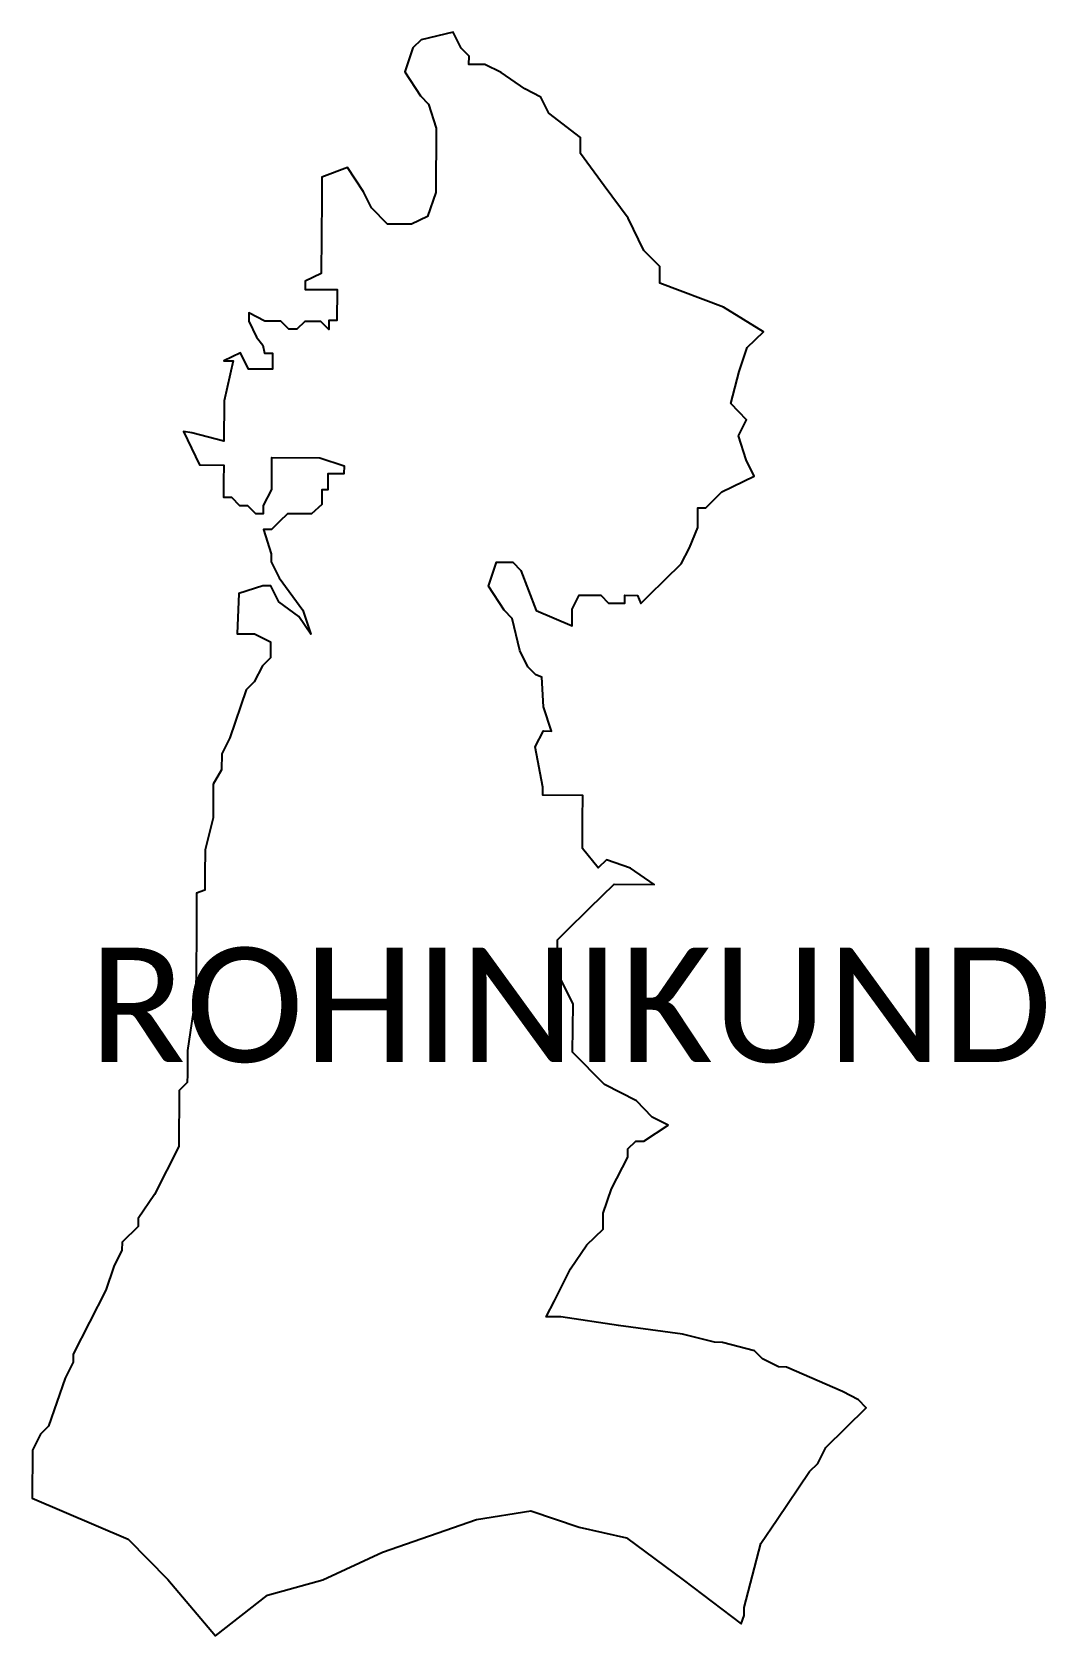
# Model space of a CAD drawing. Header units: metres. Extents: x 281119 to 291005, y 2015893 to 2018246.
# Drawn here: x 289676 to 291005, y 2016144 to 2018246 of the extents above.
import ezdxf

# ---------------------------------------------------------------- set-up
doc = ezdxf.new("R2010")
doc.units = ezdxf.units.M
doc.layers.add('VILLAGE BOUNDRY', color=10, linetype='Continuous')
doc.layers.add('VILLAGE NAME', color=250, linetype='Continuous')
doc.styles.get("Standard").update_dxf_attribs({"font": 'simplex.shx'})

msp = doc.modelspace()

# ---------------------------------------------------------------- linework, layer by layer
at = {"layer": 'VILLAGE BOUNDRY'}
msp.add_lwpolyline([(290384.5, 2016908.5), (290385.1, 2016971.6), (290364.4, 2017013.8), (290364.8, 2017055.9), (290375.4, 2017066.3), (290407.2, 2017097.6), (290439, 2017128.9), (290491.6, 2017128.4), (290460.3, 2017149.7), (290428.8, 2017160.5), (290418.2, 2017150.1), (290397.7, 2017175.6), (290397.7, 2017213.4), (290398, 2017245), (290345.4, 2017245.4), (290345.5, 2017255.9), (290335.5, 2017308.6), (290346.2, 2017329.6), (290356.7, 2017329.5), (290346.4, 2017361.1), (290344.1, 2017400.2), (290336.3, 2017403.2), (290325.9, 2017413.8), (290315.5, 2017435), (290305.4, 2017477.1), (290295, 2017487.7), (290274.2, 2017519.5), (290285, 2017550.9), (290306, 2017550.7), (290316.5, 2017540.1), (290337, 2017487.4), (290384, 2017467.5), (290384, 2017489.1), (290393, 2017507.7), (290421.4, 2017507.7), (290431.8, 2017497), (290452.8, 2017496.9), (290452.9, 2017507.4), (290469.5, 2017507.2), (290473.8, 2017496.7), (290484.4, 2017507.1), (290505.7, 2017528), (290526.9, 2017548.8), (290537.6, 2017569.7), (290548.6, 2017596.1), (290548.6, 2017622.2), (290559.1, 2017622.1), (290580.3, 2017643), (290622.6, 2017663.6), (290612.2, 2017684.8), (290602, 2017716.4), (290612.7, 2017737.4), (290602.3, 2017748), (290591.8, 2017758.6), (290602.7, 2017800.5), (290613.5, 2017832), (290634.7, 2017852.9), (290582.4, 2017884.9), (290498.7, 2017916.4), (290498.7, 2017938.2), (290477.9, 2017959.4), (290457.3, 2018001.6), (290426.1, 2018044), (290394.9, 2018086.3), (290395.1, 2018107.4), (290353.3, 2018139.3), (290343, 2018160.4), (290322, 2018171.1), (290290.7, 2018192.4), (290269.7, 2018203.1), (290248.7, 2018203.3), (290248.8, 2018213.8), (290238.4, 2018224.4), (290228, 2018245.6), (290185.9, 2018235.4), (290175.3, 2018225), (290164.5, 2018193.5), (290185.2, 2018161.8), (290195.7, 2018151.2), (290205.9, 2018119.5), (290205.1, 2018035.4), (290194.4, 2018004), (290173.2, 2017993.6), (290141.7, 2017993.9), (290120.8, 2018015.1), (290110.5, 2018036.3), (290089.7, 2018068), (290056, 2018055.4), (290055.8, 2018027), (290055.1, 2017929.3), (290034, 2017919), (290033.9, 2017908.2), (290076, 2017908.2), (290075.7, 2017867.4), (290065.1, 2017867.4), (290065.1, 2017855.7), (290054.7, 2017866.3), (290033.6, 2017866.4), (290023.1, 2017856), (290012.6, 2017856.1), (290002.1, 2017866.7), (289981.1, 2017866.8), (289960.2, 2017877.4), (289960.1, 2017866.9), (289970.4, 2017845.8), (289978.7, 2017835.3), (289980.8, 2017824.7), (289991.3, 2017824.7), (289991.2, 2017803.6), (289959.6, 2017803.9), (289949.3, 2017825), (289927.4, 2017814.5), (289939.5, 2017814.5), (289927.8, 2017762.1), (289927.5, 2017709.5), (289885.5, 2017720.3), (289874.7, 2017721.9), (289895.7, 2017678.2), (289927.2, 2017678), (289927.1, 2017656.9), (289926.9, 2017635.9), (289937.4, 2017635.9), (289947.9, 2017625.3), (289958.4, 2017625.2), (289968.8, 2017614.6), (289979.3, 2017614.6), (289979.4, 2017625.1), (289990.1, 2017646), (289990.1, 2017656.5), (289990.4, 2017688), (290053.4, 2017687.6), (290084.9, 2017676.9), (290084.8, 2017666.4), (290063.8, 2017666.5), (290063.6, 2017645.5), (290055.7, 2017645.6), (290055.7, 2017626.6), (290042.4, 2017614.1), (290028.6, 2017614.2), (290010.9, 2017614.3), (290000.3, 2017603.9), (289989.7, 2017593.5), (289979.2, 2017593.5), (289989.5, 2017561.9), (289989.4, 2017551.4), (289999.8, 2017530.3), (290031, 2017488), (290041.3, 2017456.4), (290025.5, 2017479.4), (289999.5, 2017498.8), (289989.2, 2017519.9), (289978.7, 2017520), (289947.1, 2017509.7), (289945, 2017457.1), (289967.7, 2017457), (289988.7, 2017446.3), (289988.5, 2017425.3), (289977.9, 2017414.9), (289967.3, 2017393.9), (289956.7, 2017383.5), (289935.2, 2017320.6), (289924.6, 2017299.6), (289924.4, 2017278.6), (289913.5, 2017259.8), (289913.5, 2017215.6), (289902.7, 2017173.6), (289902.5, 2017142.1), (289902.3, 2017121.1), (289891.6, 2017116.8), (289891.6, 2017089.6), (289891.4, 2017058.1), (289890.9, 2016984.5), (289879.8, 2016911), (289879.6, 2016879.5), (289879.5, 2016869), (289869, 2016858.5), (289868.4, 2016785), (289836.5, 2016722.2), (289815.2, 2016690.8), (289815.2, 2016680.3), (289794, 2016659.4), (289793.9, 2016648.9), (289783.3, 2016627.9), (289772.5, 2016596.5), (289751.2, 2016554.6), (289729.9, 2016512.7), (289729.8, 2016502.2), (289719.2, 2016481.2), (289697.7, 2016418.3), (289687.1, 2016407.9), (289676.5, 2016386.9), (289676, 2016323.9), (289801.8, 2016270.4), (289854, 2016217.5), (289916.5, 2016143.5), (289984.6, 2016197), (290057, 2016217), (290135.2, 2016253.1), (290258.7, 2016296.2), (290329.6, 2016307.3), (290393, 2016285.9), (290455.1, 2016271.9), (290529.5, 2016217), (290605.7, 2016159.5), (290609.4, 2016170.3), (290609.5, 2016180.8), (290620.4, 2016222.8), (290631.2, 2016264.8), (290652.6, 2016296.1), (290695.2, 2016358.9), (290705.8, 2016369.3), (290716.5, 2016390.3), (290769.5, 2016442.4), (290759.1, 2016453), (290738.2, 2016463.7), (290664.8, 2016495.9), (290654.3, 2016496), (290633.4, 2016506.7), (290623, 2016517.3), (290581, 2016528.2), (290570.5, 2016528.3), (290528.5, 2016539.2), (290444.5, 2016550.4), (290369.1, 2016561.8), (290349.9, 2016561.8), (290360.6, 2016582.7), (290382, 2016624.6), (290403.3, 2016655.9), (290424.5, 2016676.8), (290424.7, 2016697.8), (290435.5, 2016729.3), (290456.9, 2016771.2), (290457, 2016781.7), (290467.6, 2016792.1), (290478.1, 2016792), (290509.9, 2016812.8), (290488.9, 2016823.5), (290468.1, 2016844.7), (290426.2, 2016866.1)], close=True, dxfattribs=at)

# ---------------------------------------------------------------- texts
at = {"layer": 'VILLAGE NAME', "insert": (289750.4, 2017045.6), "char_height": 150, "attachment_point": 1}
msp.add_mtext_dynamic_manual_height_columns('{\\fCalibri|b0|i0|c0|p34;ROHINIKUND}', width=1877.914, gutter_width=1, heights=[0], dxfattribs=at)

doc.saveas('drawing.dxf')
